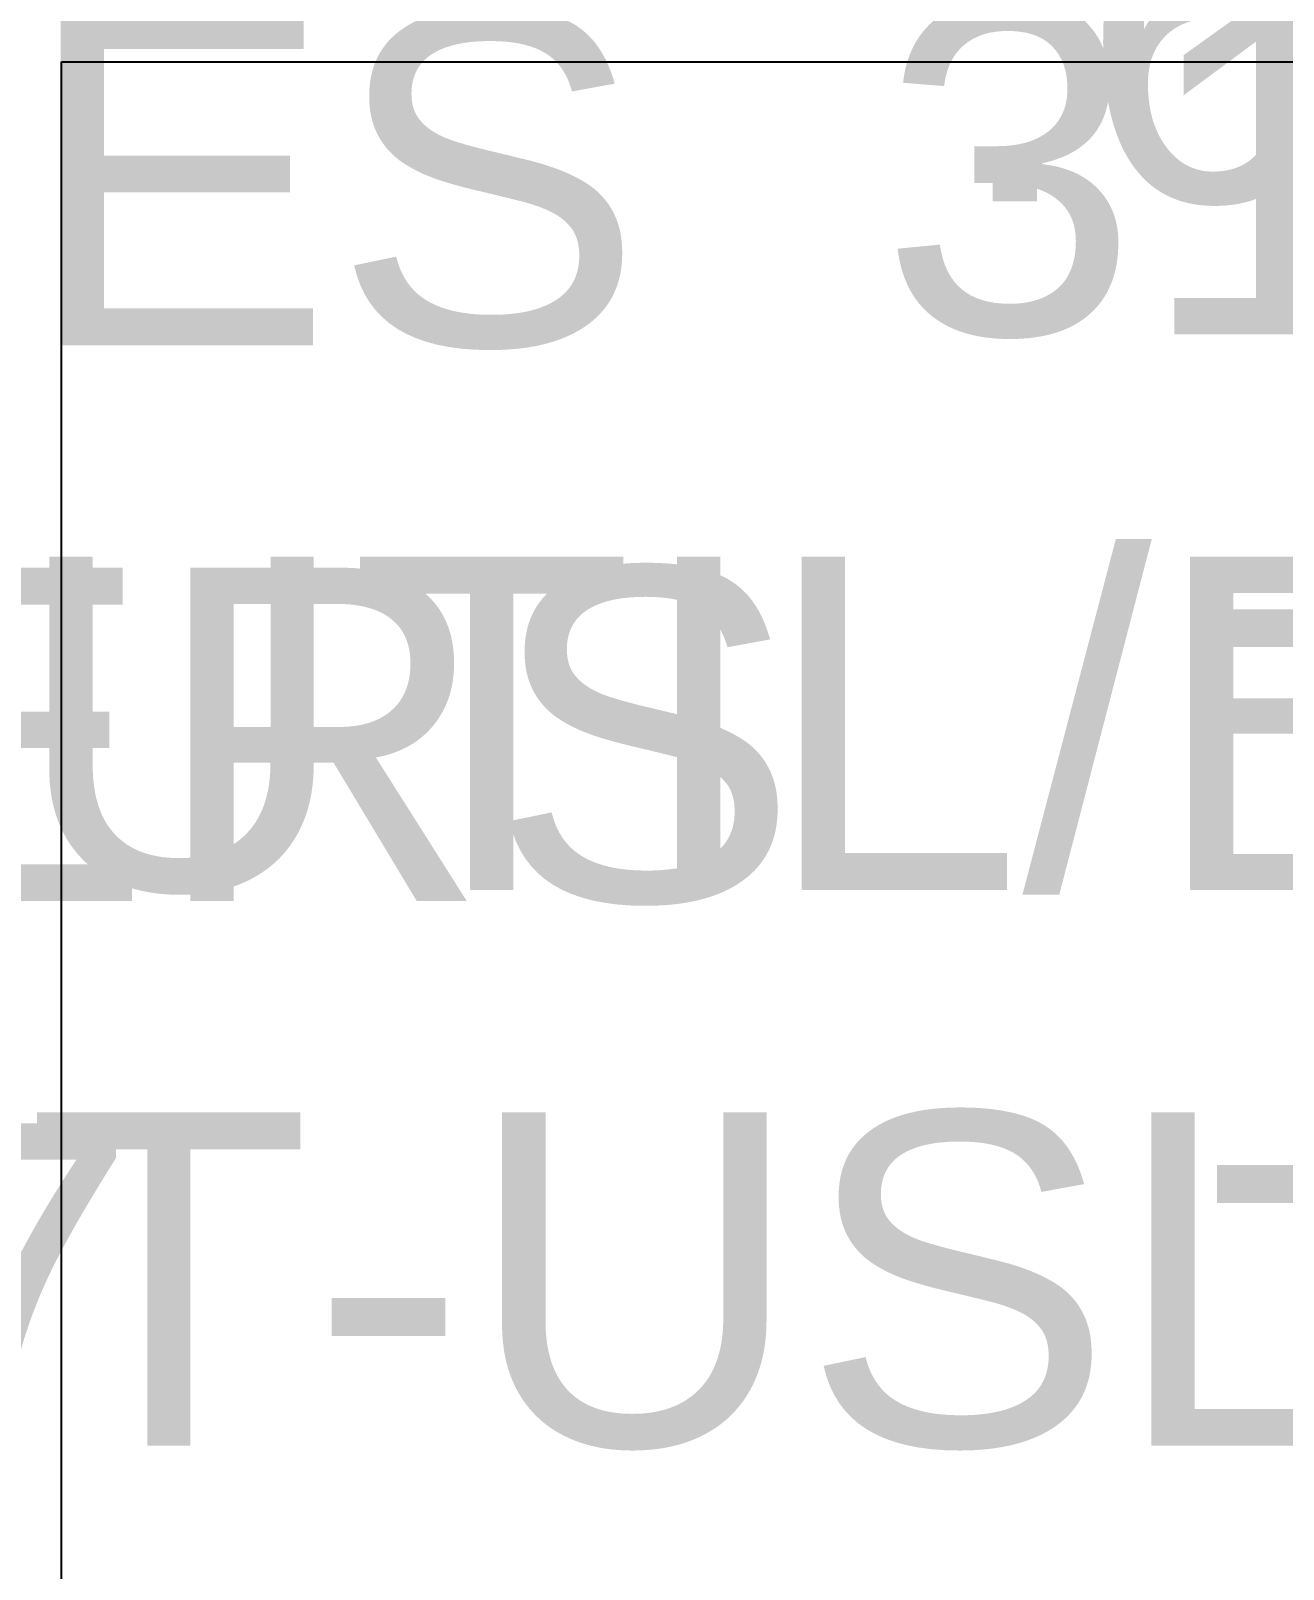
# Model space of a CAD drawing. Extents: x 15525 to 50715, y -3252 to 56414.
# Drawn here: x 30342 to 31487, y 9069 to 10476 of the extents above; entities that cross this region are included whole.
import ezdxf

# ---------------------------------------------------------------- set-up
doc = ezdxf.new("R2010")
doc.units = 0
doc.header["$MEASUREMENT"] = 0
for name, color, linetype in [('A-Wall__Brick', 7, 'CONTINUOUS'), ('RM$', 7, 'CONTINUOUS'), ('RM$TXT', 4, 'CONTINUOUS')]:
    doc.layers.add(name, color=color, linetype=linetype)
doc.styles.add('Arial', font='arial.ttf')

msp = doc.modelspace()

# ---------------------------------------------------------------- linework, layer by layer
at = {"layer": 'A-Wall__Brick'}
for p, q in [((30369.6, 7705.1), (30369.6, 10447.1)), ((30369.6, 10447.1), (32576.6, 10447.1))]:
    msp.add_line(p, q, dxfattribs=at)
at = {"layer": 'RM$'}
msp.add_lwpolyline([(30369.6, 10447.1), (32576.6, 10447.1), (32576.6, 7715.1), (30369.6, 7715.1)], close=True, dxfattribs=at)

# ---------------------------------------------------------------- texts
at = {"layer": 'RM$TXT', "char_height": 304.8, "attachment_point": 8, "style": 'Arial'}
for s, insert in [('315A^M^JSERV/BUILD^M^JSERVBUI/RI^M^J.67^M^J-^M^J-^M^J', (31478.1, 9303.5)), ('351B^M^JSTORES^M^JLOCKERS^M^J1.87^M^J-^M^J-^M^J', (30026.6, 8155.5)), ('315^M^JUTIL/BUILD^M^JT-USL-GNT^M^J6.03^M^J-^M^J-^M^J', (31473.1, 7657.5))]:
    msp.add_mtext(s, dxfattribs=dict(at, insert=insert))

doc.saveas('drawing.dxf')
